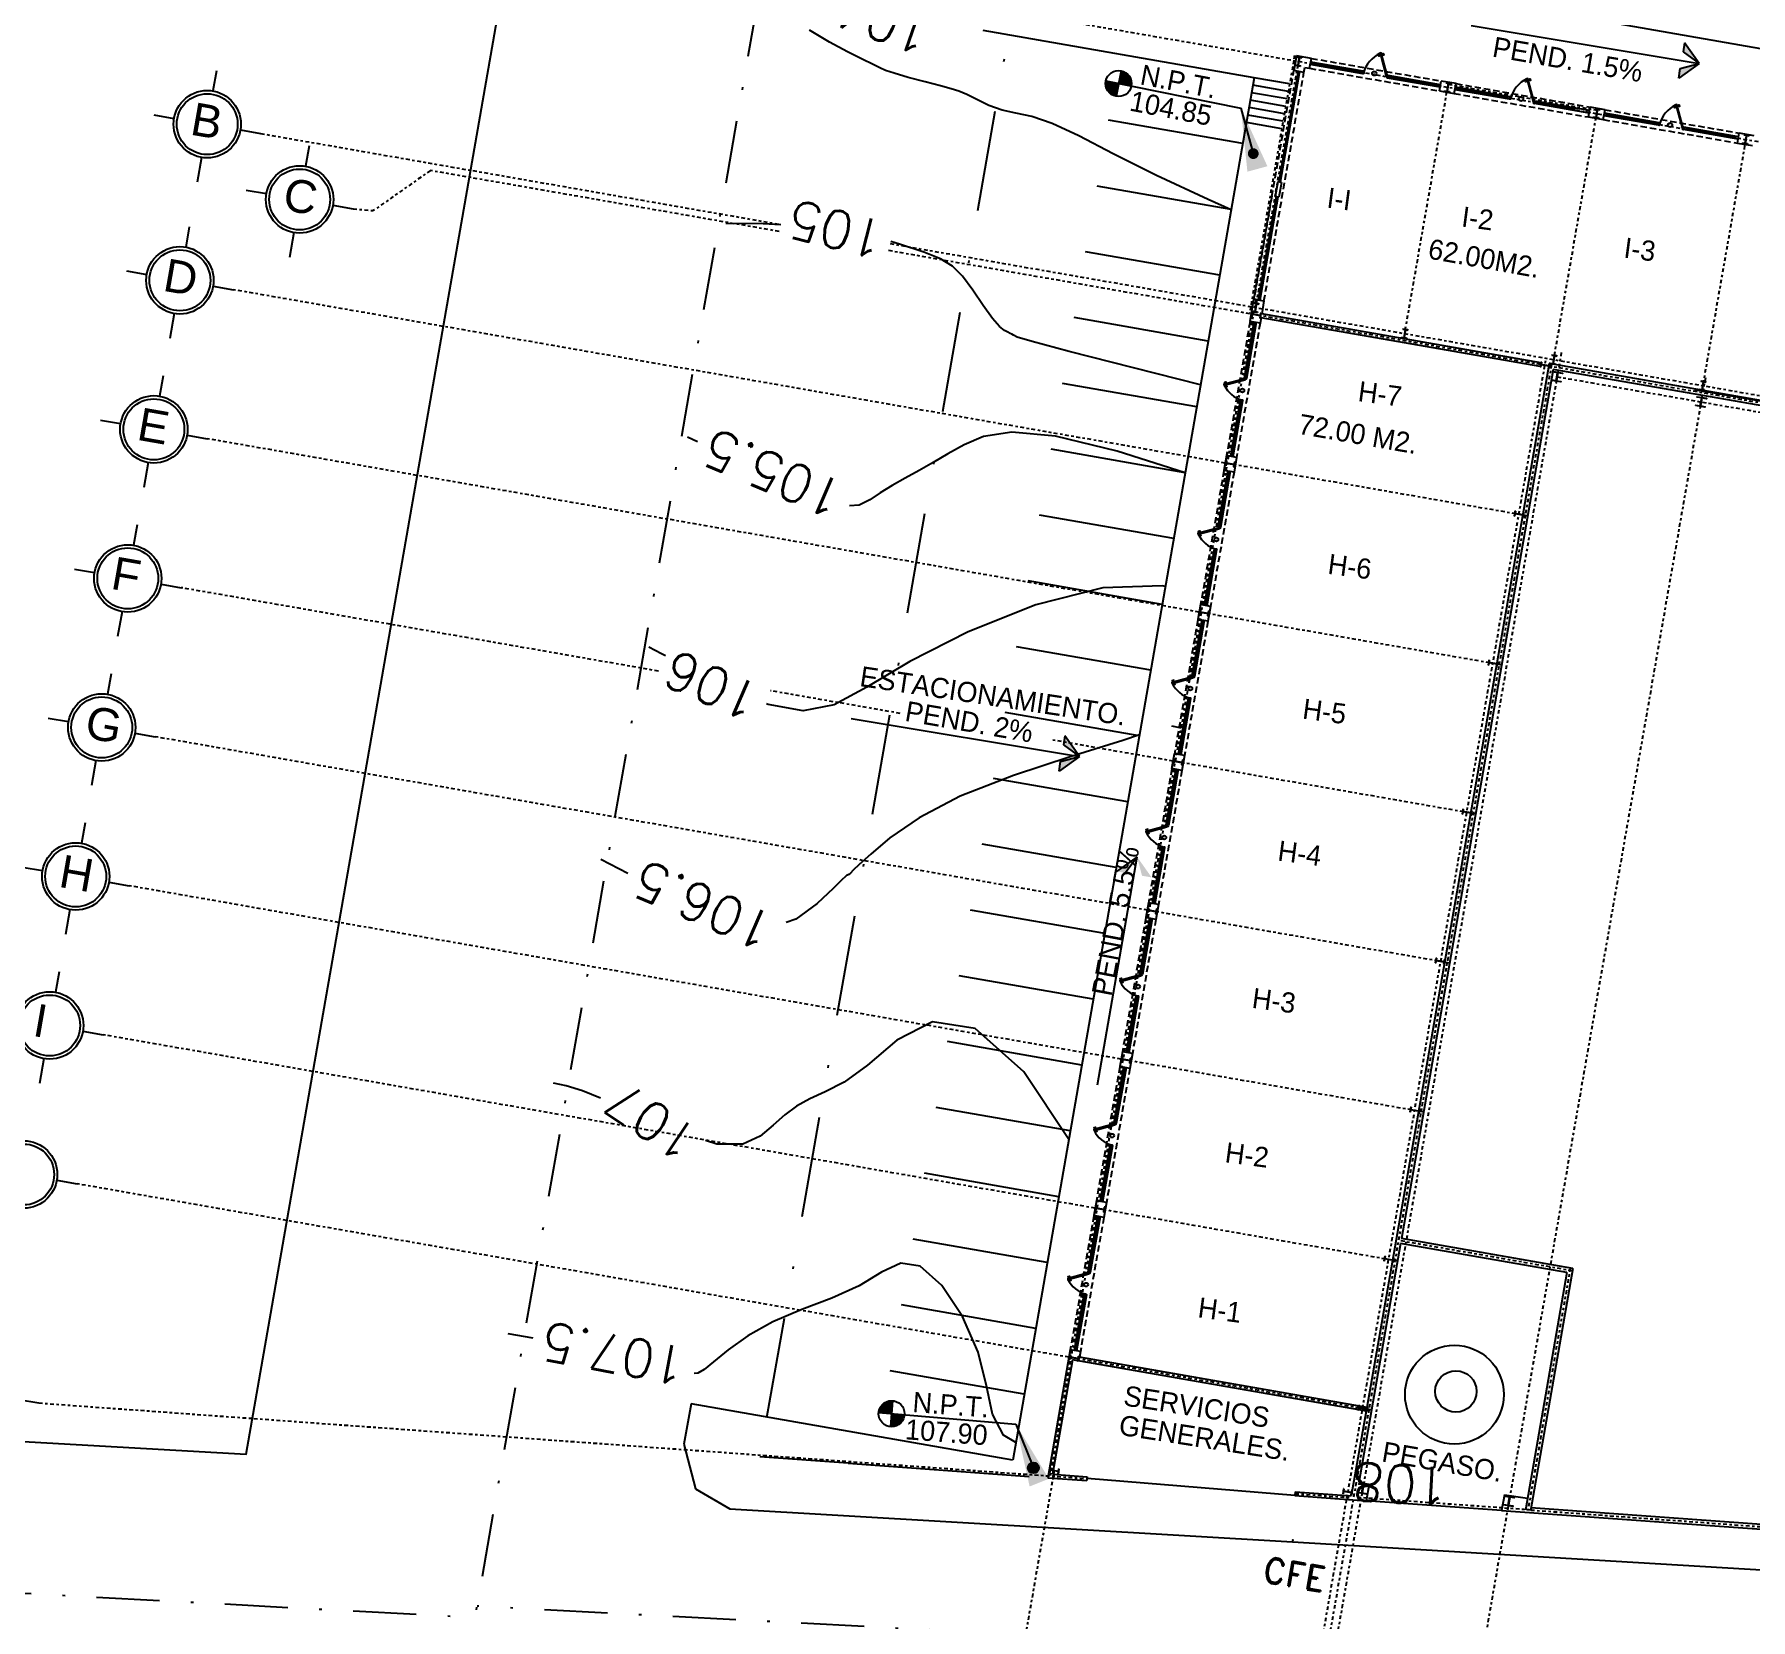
# Model space of a CAD drawing. Header units: millimetres. Extents: x 99 to 472, y 49 to 338.
# Drawn here: x 150.7 to 218.8, y 107.2 to 170.1 of the extents above; entities that cross this region are included whole.
import ezdxf
from ezdxf.enums import TextEntityAlignment as Align

# ---------------------------------------------------------------- set-up
doc = ezdxf.new("R2010")
doc.units = ezdxf.units.MM
for name, pattern in [('ACAD_ISO04W100', [30.5, 24, -3, 0.5, -3]), ('DASHDOT', [1, 0.5, -0.25, 0, -0.25]), ('HIDDEN', [0.375, 0.25, -0.125]), ('SOLID', [0])]:
    doc.linetypes.add(name, pattern=pattern)
for name, color, linetype in [('AUX2', 6, 'Continuous'), ('CALLES', 4, 'Continuous'), ('COLS', 1, 'Continuous'), ('DETALLES', 4, 'Continuous'), ('EJES', 1, 'DASHDOT'), ('est', 2, 'Continuous'), ('NIVELES', 32, 'Continuous'), ('PENDIENTES', 8, 'Continuous'), ('PUERTAS', 2, 'Continuous'), ('PUNTOS_CON', 10, 'SOLID'), ('TEXTOS_Y_COTAS', 7, 'Continuous')]:
    doc.layers.add(name, color=color, linetype=linetype)
doc.styles.add('GRUESA', font='swissk.ttf')
doc.styles.add('H1', font='hand.shx', dxfattribs={"height": 0.15})
doc.styles.add('ROMAND', font='romand.shx', dxfattribs={"height": 1})
doc.styles.add('TMODELF', font='ROMANS.SHX', dxfattribs={"height": 5})
doc.dimstyles.new('ISO-25', dxfattribs={"dimtxt": 2.5, "dimasz": 2.5, "dimexe": 1.25, "dimexo": 0.625, "dimtad": 1, "dimtxsty": 'Standard', "dimcen": 2.5, "dimadec": 0, "dimazin": 0, "dimtfac": 1, "dimtmove": 0, "dimatfit": 3, "dimfxl": 1, "dimarcsym": 0})

# ---------------------------------------------------------------- blocks, each defined once
blk = doc.blocks.new('PUERTA90')
for p, q in [((0.037, 0.455), (0.011, 0.509)), ((0.049, 0.499), (0.067, 0.507)), ((0.087, 0.583), (0.051, 0.566)), ((0.053, 0.49), (0.071, 0.498)), ((0.14, 0.541), (0.121, 0.533)), ((0.144, 0.532), (0.126, 0.524)), ((0.182, 0.522), (0.156, 0.577)), ((0.434, -0.16), (0.397, -0.177)), ((0.45, -0.197), (0.397, -0.177)), ((0.414, -0.213), (0.434, -0.16))]:
    blk.add_line(p, q)
blk.add_lwpolyline([(0.051, 0.566, 0.210556), (-0.41, -0.237), (-0.395, -0.237), (-0.395, -0.252), (-0.41, -0.252)], format="xyb")
for points in [[(0.002, 0.505), (0.011, 0.509), (0.047, 0.503), (0.055, 0.485), (0.037, 0.455), (0.027, 0.45)], [(0.45, -0.197), (0.087, 0.583), (0.051, 0.566), (0.414, -0.213)], [(0.182, 0.522), (0.146, 0.528), (0.137, 0.546), (0.156, 0.577), (0.165, 0.581), (0.191, 0.526)]]:
    blk.add_lwpolyline(points, close=True)
for points in [[(0.051, 0.566), (0.104, 0.547), (0.068, 0.53), (0.087, 0.583)], [(0.087, 0.489), (0.073, 0.494), (0.065, 0.512), (0.07, 0.525)], [(0.123, 0.506), (0.128, 0.519), (0.119, 0.537), (0.106, 0.542)], [(0.45, -0.252), (0.435, -0.252), (0.435, -0.237), (0.45, -0.237)]]:
    blk.add_lwpolyline(points)
at = {"linetype": 'Continuous'}
for points in [[(-0.43, -0.262), (-0.43, -0.172), (-0.41, -0.172), (-0.41, -0.262)], [(0.47, -0.262), (0.47, -0.172), (0.45, -0.172), (0.45, -0.262)]]:
    blk.add_lwpolyline(points, close=True, dxfattribs=at)
at = {"layer": 'TEXTOS_Y_COTAS'}
blk.add_circle((-0.028, -0.182), 0.0765, dxfattribs=at)
at = {"layer": 'TEXTOS_Y_COTAS', "insert": (-0.083, -0.163), "char_height": 0.03, "width": 0.1975, "attachment_point": 1}
blk.add_mtext('\\fGraphite Light ATT|b0|i0|c162|p66;0.90', dxfattribs=at)

msp = doc.modelspace()

# ---------------------------------------------------------------- hatches: boundary and pattern name
at = {"linetype": 'Continuous', "ltscale": 0.3}
h = msp.add_hatch(color=2, dxfattribs=at)
h.paths.add_polyline_path([(192.18353, 141.47643), (191.43324, 141.27613), (191.36971, 140.89531)])
h.paths.add_polyline_path([(192.18353, 141.47643), (191.60242, 142.29025), (191.54399, 141.94002)])
at = {"layer": 'NIVELES'}
for points in [[(193.22515, 168.26679, 0.41421356), (193.6293, 167.65921), (193.73102, 168.16508)], [(193.22515, 168.26679, 0.41421356), (193.6293, 167.65921), (193.73102, 168.16508)], [(193.73102, 168.16508), (194.23688, 168.06336, 0.0063459), (194.2393, 168.07623, 0.40679837), (193.83273, 168.67095)], [(199.12093, 165.59647, 1), (199.0238, 165.176, 1)], [(184.21158, 115.45462), (184.72577, 115.4115), (184.76889, 115.92569, 0.41421356)], [(185.23996, 115.36839), (184.72577, 115.4115), (184.68265, 114.89732, 0.41421356)], [(190.37437, 113.47701, 1), (190.32602, 113.04818, 1)]]:
    msp.add_hatch(color=256, dxfattribs=at).paths.add_polyline_path(points)
at = {"layer": 'PENDIENTES'}
h = msp.add_hatch(color=256, dxfattribs=at)
h.paths.add_polyline_path([(216.76313, 168.96159), (216.01284, 168.76129), (215.94931, 168.38047)])
h.paths.add_polyline_path([(216.76313, 168.96159), (216.18202, 169.77541), (216.12359, 169.42517)])
h = msp.add_hatch(color=256, dxfattribs=at)
h.paths.add_polyline_path([(194.46483, 137.49721), (194.6604, 136.74567), (195.04082, 136.67975)])
h.paths.add_polyline_path([(194.46483, 137.49721), (193.64737, 136.92123), (193.99723, 136.8606)])

# ---------------------------------------------------------------- linework, layer by layer
at = {"color": 8, "linetype": 'DASHDOT', "ltscale": 0.3}
for p, q in [((161.39756, 175.88863), (211.36723, 167.22673)), ((200.71419, 169.28037), (198.92354, 159.03569)), ((199.19932, 159.4524), (200.91111, 169.24596)), ((205.10404, 158.38686), (206.82151, 168.21289)), ((206.80859, 168.13901), (212.71899, 167.10594)), ((211.02011, 157.38626), (212.7319, 167.17982)), ((211.41219, 167.19359), (230.5492, 163.87632)), ((159.70113, 166.183), (180.33291, 162.57682)), ((218.6423, 166.14676), (216.87403, 156.03013)), ((166.43212, 164.7148), (164.16871, 163.1249)), ((180.2625, 162.29742), (166.43212, 164.7148)), ((163.36923, 163.19695), (164.16871, 163.1249)), ((229.97273, 153.60866), (184.60157, 161.539)), ((184.67198, 161.8184), (228.71699, 154.11986)), ((209.93217, 151.02055), (158.61859, 159.98955)), ((199.17403, 159.60196), (191.01813, 112.9403)), ((200.07751, 96.54799), (210.69109, 157.27057)), ((211.29284, 157.49845), (200.2909, 94.55398)), ((210.90426, 157.01774), (200.47445, 97.34648)), ((217.00622, 156.49982), (206.25836, 95.009)), ((211.12489, 156.53758), (265.48082, 147.03682)), ((208.8991, 145.11016), (157.58553, 154.07915)), ((175.47493, 144.86134), (156.55246, 148.16876)), ((185.06644, 143.18486), (179.92171, 144.08409)), ((206.85759, 133.28506), (155.51939, 142.25836)), ((207.86603, 139.19976), (191.08942, 142.13211)), ((205.7999, 127.37897), (154.48633, 136.34797)), ((204.76684, 121.46857), (153.45326, 130.43757)), ((203.73377, 115.55818), (152.4202, 124.52717)), ((211.72799, 121.07479, 0.00168), (204.83253, 122.28004, 0.00168)), ((211.64814, 121.19025, -0.017), (209.96709, 111.57263, -0.017)), ((150.90105, 115.83581), (192.48118, 112.8347)), ((191.17687, 113.15151), (188.07866, 95.42597)), ((200.73381, 112.23905), (202.95562, 112.07869)), ((210.08032, 111.58952), (203.16298, 112.08879, 0.00898)), ((210.08032, 111.58952), (265.33395, 107.60151))]:
    msp.add_line(p, q, dxfattribs=at)
at = {"color": 2, "linetype": 'Continuous', "ltscale": 0.3}
for p, q in [((210.7807, 171.02317), (221.12389, 169.21531)), ((199.1117, 168.39288), (188.35366, 170.27325)), ((157.95077, 168.67485), (157.81015, 167.87036)), ((199.1117, 168.39288), (189.53001, 113.57396)), ((200.51616, 168.14739), (199.1117, 168.39288)), ((200.3612, 167.26083), (198.95674, 167.50632)), ((200.41285, 167.55635), (199.00839, 167.80184)), ((200.46451, 167.85187), (199.06004, 168.09736)), ((155.45892, 166.92449), (156.26341, 166.78388)), ((200.25789, 166.66979), (198.85343, 166.91528)), ((200.30955, 166.96531), (198.90508, 167.2108)), ((158.89664, 166.32362), (159.70113, 166.183)), ((200.20624, 166.37427), (198.80178, 166.61976)), ((161.61886, 165.6888), (161.47825, 164.88431)), ((157.3499, 165.23713), (157.17692, 164.2475)), ((159.12701, 163.93844), (159.9315, 163.79782)), ((162.56473, 163.33756), (163.36923, 163.19695)), ((156.86823, 162.4814), (156.72761, 161.67691)), ((161.01799, 162.25108), (160.84501, 161.26144)), ((154.37638, 160.73104), (155.18087, 160.59042)), ((157.8141, 160.13016), (158.61859, 159.98955)), ((156.26736, 159.04368), (156.09438, 158.05404)), ((155.83516, 156.571), (155.69455, 155.76651)), ((153.34331, 154.82064), (154.1478, 154.68002)), ((156.78103, 154.21977), (157.58553, 154.07915)), ((155.23429, 153.13328), (155.06131, 152.14364)), ((154.8021, 150.66061), (154.66148, 149.85611)), ((152.31024, 148.91024), (153.11474, 148.76963)), ((155.74797, 148.30937), (156.55246, 148.16876)), ((154.20122, 147.22289), (154.02825, 146.23325)), ((153.76903, 144.75021), (153.62841, 143.94572)), ((151.27718, 142.99985), (152.08167, 142.85923)), ((183.13033, 142.98669), (192.18353, 141.47643)), ((154.7149, 142.39898), (155.51939, 142.25836)), ((153.16816, 141.31249), (152.99518, 140.32285)), ((192.18353, 141.47643), (191.36971, 140.89531)), ((191.36971, 140.89531), (191.43324, 141.27613)), ((191.43324, 141.27613), (192.18353, 141.47643)), ((152.73596, 138.83982), (152.59535, 138.03532)), ((150.24411, 137.08945), (151.04861, 136.94884)), ((153.68183, 136.48858), (154.48633, 136.34797)), ((152.13509, 135.4021), (151.96211, 134.41246)), ((151.7029, 132.92942), (151.56228, 132.12493)), ((152.64877, 130.57819), (153.45326, 130.43757)), ((151.10203, 129.4917), (150.92905, 128.50206)), ((151.6157, 124.66779), (152.4202, 124.52717)), ((150.09655, 115.97642), (150.90105, 115.83581)), ((176.77185, 115.80393), (176.48145, 114.19718)), ((189.53001, 113.57396), (176.77142, 115.80401)), ((176.48145, 114.19718), (176.94274, 112.43692)), ((176.94274, 112.43692), (178.31725, 111.63548)), ((200.72841, 112.16425), (192.48118, 112.8347)), ((178.31725, 111.63548), (200.63354, 110.32337)), ((200.63354, 110.32337), (222.09667, 109.04311))]:
    msp.add_line(p, q, dxfattribs=at)
at = {"color": 5, "linetype": 'Continuous', "ltscale": 0.3}
for p, q in [((200.78733, 169.26759), (200.68402, 168.67655)), ((201.37837, 169.16428), (200.78733, 169.26759)), ((201.30977, 168.77183), (201.37837, 169.16428)), ((201.08199, 168.60699), (200.68402, 168.67655)), ((201.08199, 168.60699), (201.1167, 168.80558)), ((201.1167, 168.80558), (201.30977, 168.77183)), ((206.45739, 167.87209), (206.52599, 168.26454)), ((207.11703, 168.16124), (206.52599, 168.26454)), ((207.04843, 167.76879), (207.11703, 168.16124)), ((206.45739, 167.87209), (207.04843, 167.76879)), ((206.80061, 168.06427), (206.79076, 168.06599)), ((212.36779, 166.83903), (212.43638, 167.23148)), ((212.36779, 166.83903), (212.95883, 166.73572)), ((213.02742, 167.12817), (212.43638, 167.23148)), ((212.95883, 166.73572), (213.02742, 167.12817)), ((218.27818, 165.80596), (218.34678, 166.19841)), ((218.93782, 166.0951), (218.34678, 166.19841)), ((218.27818, 165.80596), (218.86922, 165.70265)), ((200.04293, 164.27114), (199.93963, 163.6801)), ((200.19069, 164.24531), (200.04293, 164.27114)), ((200.19069, 164.24531), (200.08739, 163.65428)), ((200.08739, 163.65428), (199.93963, 163.6801)), ((198.94503, 158.72739), (199.10015, 159.61487)), ((199.24791, 159.58905), (199.10015, 159.61487)), ((199.10015, 159.61487), (199.49812, 159.54531)), ((199.49812, 159.54531), (199.40756, 159.02723)), ((199.34299, 158.65783), (198.94503, 158.72739)), ((199.38173, 158.87947), (199.34299, 158.65783)), ((210.45979, 156.94316), (199.38173, 158.87947)), ((210.48561, 157.09092), (199.40756, 159.02723)), ((210.81006, 157.05958), (203.5743, 115.66219)), ((210.97264, 156.82814), (204.94826, 122.36133)), ((229.98995, 153.70717), (210.81006, 157.05958)), ((229.95551, 153.51016), (210.97264, 156.82814)), ((216.56914, 156.02759), (216.76615, 155.99315)), ((222.47953, 154.99452), (216.76615, 155.99315)), ((198.01527, 153.40803), (197.91196, 152.81699)), ((198.41323, 153.33847), (198.01527, 153.40803)), ((198.41323, 153.33847), (198.30993, 152.74743)), ((198.30993, 152.74743), (197.91196, 152.81699)), ((198.37896, 153.14239), (198.34453, 152.94537)), ((196.98236, 147.49856), (196.87906, 146.90752)), ((197.38033, 147.429), (196.98236, 147.49856)), ((197.38033, 147.429), (197.27702, 146.83796)), ((197.27702, 146.83796), (196.87906, 146.90752)), ((196.2438, 140.92664), (195.84583, 140.9962)), ((195.84599, 140.99713), (195.94914, 141.58724)), ((196.3471, 141.51768), (195.94914, 141.58724)), ((196.3471, 141.51768), (196.2438, 140.92664)), ((207.73565, 139.32502), (207.70122, 139.12801)), ((194.91623, 135.67777), (194.81293, 135.08673)), ((195.3142, 135.60821), (194.91623, 135.67777)), ((195.3142, 135.60821), (195.21089, 135.01717)), ((195.21089, 135.01717), (194.81293, 135.08673)), ((193.883, 129.76645), (193.7797, 129.17541)), ((194.28097, 129.69689), (193.883, 129.76645)), ((194.28097, 129.69689), (194.17766, 129.10585)), ((194.17766, 129.10585), (193.7797, 129.17541)), ((205.66952, 127.50423), (205.63509, 127.30722)), ((192.84994, 123.85605), (192.74663, 123.26501)), ((193.1446, 123.19545), (192.74663, 123.26501)), ((193.2479, 123.78649), (192.84994, 123.85605)), ((193.2479, 123.78649), (193.1446, 123.19545)), ((204.91382, 122.16431), (203.25713, 112.686)), ((211.5152, 121.01047, 0.00168), (204.91382, 122.16431, 0.00168)), ((211.74521, 121.1733, 0.00168), (204.94826, 122.36133, 0.00168)), ((204.63646, 121.59384), (204.60202, 121.39682)), ((211.5152, 121.01047, -0.017), (209.86858, 111.58985, -0.017)), ((211.74664, 121.17303, -0.017), (210.0656, 111.55541, -0.017)), ((191.81687, 117.94566), (190.92996, 112.87147)), ((192.21484, 117.8761), (191.81687, 117.94566)), ((192.21484, 117.8761), (192.1761, 117.65446)), ((191.90006, 117.55043), (191.1063, 113.00913)), ((203.56963, 115.51073), (191.90006, 117.55043)), ((203.59545, 115.65849), (192.1761, 117.65446)), ((203.54847, 115.51443), (202.96102, 112.1535)), ((203.56241, 115.59416), (203.56068, 115.58431)), ((191.0338, 113.46553), (190.92996, 112.87147)), ((190.92996, 112.87147), (192.47578, 112.75989)), ((191.1063, 113.00913), (192.48658, 112.90951)), ((192.48658, 112.90951), (192.47578, 112.75989)), ((203.25713, 112.686), (203.66458, 112.61478)), ((203.66458, 112.61478), (203.55024, 111.96058)), ((200.73921, 112.31386), (200.72841, 112.16425)), ((200.72841, 112.16425), (203.55024, 111.96058)), ((200.73921, 112.31386), (202.96102, 112.1535)), ((203.55024, 111.96058, 0.00846), (203.52203, 111.96262, 0.00849)), ((209.04442, 112.19046), (208.92597, 111.57258)), ((209.04442, 112.19046), (209.95115, 112.06225)), ((210.08752, 111.68926), (261.95387, 107.94573)), ((208.92597, 111.57258), (262.11976, 107.73324))]:
    msp.add_line(p, q, dxfattribs=at)
at = {"color": 1, "linetype": 'Continuous', "ltscale": 0.3}
for p, q in [((200.75076, 168.90609), (200.74801, 168.89033)), ((200.74801, 168.89033), (200.94502, 168.85589)), ((200.75076, 168.90609), (200.94777, 168.87165)), ((200.80827, 169.2351), (200.80551, 169.21934)), ((200.80551, 169.21934), (201.00253, 169.1849)), ((200.80827, 169.2351), (201.00528, 169.20066)), ((200.89909, 169.20298), (200.84434, 168.88973)), ((200.90894, 169.20126), (200.85419, 168.88801)), ((200.94777, 168.87165), (200.94502, 168.85589)), ((201.00528, 169.20066), (201.00253, 169.1849)), ((206.71956, 168.21041), (206.7168, 168.19464)), ((206.7168, 168.19464), (206.91382, 168.16021)), ((206.71956, 168.21041), (206.91657, 168.17597)), ((206.81038, 168.17829), (206.75563, 167.86504)), ((206.82023, 168.17657), (206.76548, 167.86331)), ((206.91657, 168.17597), (206.91382, 168.16021)), ((206.66205, 167.88139), (206.6593, 167.86563)), ((206.6593, 167.86563), (206.85631, 167.8312)), ((206.66205, 167.88139), (206.85906, 167.84696)), ((206.85906, 167.84696), (206.85631, 167.8312)), ((212.57245, 166.84833), (212.56969, 166.83257)), ((212.56969, 166.83257), (212.7667, 166.79813)), ((212.57245, 166.84833), (212.76946, 166.81389)), ((212.62995, 167.17734), (212.6272, 167.16158)), ((212.6272, 167.16158), (212.82421, 167.12714)), ((212.63005, 167.17732), (212.62729, 167.16156)), ((212.62995, 167.17734), (212.82697, 167.1429)), ((212.72078, 167.14522), (212.66603, 166.83197)), ((212.73063, 167.1435), (212.67588, 166.83025)), ((212.76946, 166.81389), (212.7667, 166.79813)), ((212.82421, 167.12714), (212.82697, 167.1429)), ((218.54035, 166.14427), (218.53759, 166.12851)), ((218.53759, 166.12851), (218.73461, 166.09408)), ((218.54035, 166.14427), (218.73736, 166.10984)), ((218.48284, 165.81526), (218.48009, 165.7995)), ((218.48009, 165.7995), (218.6771, 165.76506)), ((218.48284, 165.81526), (218.67985, 165.78083)), ((218.63117, 166.11216), (218.57642, 165.7989)), ((218.64103, 166.11043), (218.58627, 165.79718)), ((218.67985, 165.78083), (218.6771, 165.76506)), ((218.73736, 166.10984), (218.73461, 166.09408)), ((199.10081, 159.46961), (199.09805, 159.45385)), ((199.09805, 159.45385), (199.29507, 159.41942)), ((199.10081, 159.46961), (199.29782, 159.43518)), ((199.19164, 159.4375), (199.13688, 159.12424)), ((199.20149, 159.43577), (199.14673, 159.12252)), ((199.29782, 159.43518), (199.29507, 159.41942)), ((199.03376, 159.1189), (198.99933, 158.92188)), ((199.01509, 158.91913), (198.99933, 158.92188)), ((199.04952, 159.11614), (199.01509, 158.91913)), ((199.3447, 158.95796), (199.03144, 159.01271)), ((199.34642, 158.96781), (199.03317, 159.02256)), ((199.04952, 159.11614), (199.03376, 159.1189)), ((199.04055, 159.12484), (199.0433, 159.1406)), ((199.04055, 159.12484), (199.23756, 159.09041)), ((199.0433, 159.1406), (199.24032, 159.10617)), ((199.24032, 159.10617), (199.23756, 159.09041)), ((199.36277, 159.06139), (199.32834, 158.86438)), ((199.3441, 158.86162), (199.32834, 158.86438)), ((199.37854, 159.05864), (199.3441, 158.86162)), ((199.37854, 159.05864), (199.36277, 159.06139)), ((204.9517, 158.09609), (204.95445, 158.11186)), ((204.9517, 158.09609), (205.14871, 158.06166)), ((204.95445, 158.11186), (205.15147, 158.07742)), ((205.01196, 158.44087), (205.00921, 158.42511)), ((205.00921, 158.42511), (205.20622, 158.39067)), ((205.01196, 158.44087), (205.20897, 158.40643)), ((205.10279, 158.40875), (205.04803, 158.0955)), ((205.11264, 158.40703), (205.05788, 158.09378)), ((205.15147, 158.07742), (205.14871, 158.06166)), ((205.20897, 158.40643), (205.20622, 158.39067)), ((210.91743, 157.40866), (210.91468, 157.3929)), ((210.91468, 157.3929), (211.11169, 157.35847)), ((210.91743, 157.40866), (211.11444, 157.37423)), ((211.00826, 157.37654), (210.9535, 157.06329)), ((211.01811, 157.37482), (210.96335, 157.06157)), ((211.11444, 157.37423), (211.11169, 157.35847)), ((210.48661, 157.11708), (210.45217, 156.92006)), ((210.46794, 156.91731), (210.45217, 156.92006)), ((210.50237, 157.11432), (210.46794, 156.91731)), ((210.79754, 156.95614), (210.48429, 157.01089)), ((210.79927, 156.96599), (210.48601, 157.02074)), ((210.50237, 157.11432), (210.48661, 157.11708)), ((210.81562, 157.05957), (210.78119, 156.86256)), ((210.79695, 156.8598), (210.78119, 156.86256)), ((210.83138, 157.05682), (210.79695, 156.8598)), ((210.83138, 157.05682), (210.81562, 157.05957)), ((210.85992, 157.07965), (210.85717, 157.06389)), ((210.85717, 157.06389), (211.05418, 157.02945)), ((210.85992, 157.07965), (211.05694, 157.04522)), ((211.05694, 157.04522), (211.05418, 157.02945)), ((216.77513, 156.04574), (216.77238, 156.02998)), ((216.77238, 156.02998), (216.96939, 155.99555)), ((216.77513, 156.04574), (216.97214, 156.01131)), ((216.83264, 156.37476), (216.82988, 156.35899)), ((216.82988, 156.35899), (217.0269, 156.32456)), ((216.83264, 156.37476), (217.02965, 156.34032)), ((216.92346, 156.34264), (216.86871, 156.02939)), ((216.93332, 156.34092), (216.87856, 156.02766)), ((216.97214, 156.01131), (216.96939, 155.99555)), ((217.02965, 156.34032), (217.0269, 156.32456)), ((198.0007, 153.2085), (197.96626, 153.01149)), ((198.01646, 153.20575), (197.98202, 153.00873)), ((198.01646, 153.20575), (198.0007, 153.2085)), ((197.98202, 153.00873), (197.96626, 153.01149)), ((198.31163, 153.04756), (197.99838, 153.10232)), ((198.31335, 153.05741), (198.0001, 153.11217)), ((198.32971, 153.151), (198.29527, 152.95398)), ((198.31103, 152.95123), (198.29527, 152.95398)), ((198.34547, 153.14824), (198.31103, 152.95123)), ((198.34547, 153.14824), (198.32971, 153.151)), ((209.45354, 151.20668), (209.41911, 151.00967)), ((209.46931, 151.20393), (209.43487, 151.00691)), ((209.46931, 151.20393), (209.45354, 151.20668)), ((209.78256, 151.14918), (209.74812, 150.95216)), ((209.79832, 151.14642), (209.76388, 150.94941)), ((209.79832, 151.14642), (209.78256, 151.14918)), ((209.43487, 151.00691), (209.41911, 151.00967)), ((209.76448, 151.04574), (209.45123, 151.1005)), ((209.7662, 151.05559), (209.45295, 151.11035)), ((209.76388, 150.94941), (209.74812, 150.95216)), ((196.96763, 147.29811), (196.93319, 147.10109)), ((196.94896, 147.09834), (196.93319, 147.10109)), ((196.98339, 147.29535), (196.94896, 147.09834)), ((197.27856, 147.13717), (196.96531, 147.19192)), ((197.28029, 147.14702), (196.96703, 147.20177)), ((196.98339, 147.29535), (196.96763, 147.29811)), ((197.29664, 147.2406), (197.26221, 147.04359)), ((197.3124, 147.23784), (197.27797, 147.04083)), ((197.3124, 147.23784), (197.29664, 147.2406)), ((197.27797, 147.04083), (197.26221, 147.04359)), ((208.42048, 145.29629), (208.38604, 145.09927)), ((208.4018, 145.09652), (208.38604, 145.09927)), ((208.43624, 145.29353), (208.4018, 145.09652)), ((208.73141, 145.13535), (208.41816, 145.1901)), ((208.73313, 145.1452), (208.41988, 145.19995)), ((208.43624, 145.29353), (208.42048, 145.29629)), ((208.74949, 145.23878), (208.71505, 145.04177)), ((208.73082, 145.03901), (208.71505, 145.04177)), ((208.76525, 145.23602), (208.73082, 145.03901)), ((208.76525, 145.23602), (208.74949, 145.23878)), ((195.9344, 141.38678), (195.89997, 141.18977)), ((195.91573, 141.18701), (195.89997, 141.18977)), ((195.95016, 141.38403), (195.91573, 141.18701)), ((196.24533, 141.22584), (195.93208, 141.2806)), ((196.24706, 141.23569), (195.93381, 141.29045)), ((195.95016, 141.38403), (195.9344, 141.38678)), ((196.26341, 141.32927), (196.22898, 141.13226)), ((196.24474, 141.12951), (196.22898, 141.13226)), ((196.27917, 141.32652), (196.24474, 141.12951)), ((196.27917, 141.32652), (196.26341, 141.32927)), ((207.38741, 139.38589), (207.35298, 139.18888)), ((207.36874, 139.18612), (207.35298, 139.18888)), ((207.40317, 139.38314), (207.36874, 139.18612)), ((207.69835, 139.22495), (207.38509, 139.2797)), ((207.70007, 139.2348), (207.38682, 139.28956)), ((207.40317, 139.38314), (207.38741, 139.38589)), ((207.71642, 139.32838), (207.68199, 139.13137)), ((207.69775, 139.12862), (207.68199, 139.13137)), ((207.73218, 139.32563), (207.69775, 139.12862)), ((207.73218, 139.32563), (207.71642, 139.32838)), ((194.9015, 135.47732), (194.86706, 135.2803)), ((194.88282, 135.27755), (194.86706, 135.2803)), ((194.91726, 135.47456), (194.88282, 135.27755)), ((195.21243, 135.31638), (194.89918, 135.37113)), ((195.21415, 135.32623), (194.9009, 135.38098)), ((194.91726, 135.47456), (194.9015, 135.47732)), ((195.23051, 135.41981), (195.19607, 135.2228)), ((195.21184, 135.22004), (195.19607, 135.2228)), ((195.24627, 135.41705), (195.21184, 135.22004)), ((195.24627, 135.41705), (195.23051, 135.41981)), ((206.32692, 133.47933), (206.29248, 133.28232)), ((206.34268, 133.47658), (206.30824, 133.27956)), ((206.34268, 133.47658), (206.32692, 133.47933)), ((206.30824, 133.27956), (206.29248, 133.28232)), ((206.63785, 133.31839), (206.3246, 133.37315)), ((206.63957, 133.32824), (206.32632, 133.383)), ((206.65593, 133.42183), (206.62149, 133.22481)), ((206.63725, 133.22206), (206.62149, 133.22481)), ((206.67169, 133.41907), (206.63725, 133.22206)), ((206.67169, 133.41907), (206.65593, 133.42183)), ((193.86806, 129.56478), (193.83362, 129.36776)), ((193.84938, 129.36501), (193.83362, 129.36776)), ((193.88382, 129.56202), (193.84938, 129.36501)), ((194.17899, 129.40384), (193.86574, 129.45859)), ((194.18071, 129.41369), (193.86746, 129.46844)), ((193.88382, 129.56202), (193.86806, 129.56478)), ((194.19707, 129.50727), (194.16263, 129.31026)), ((194.21283, 129.50451), (194.17839, 129.3075)), ((194.21283, 129.50451), (194.19707, 129.50727)), ((194.17839, 129.3075), (194.16263, 129.31026)), ((205.32128, 127.5651), (205.28684, 127.36809)), ((205.30261, 127.36533), (205.28684, 127.36809)), ((205.33704, 127.56235), (205.30261, 127.36533)), ((205.63221, 127.40416), (205.31896, 127.45891)), ((205.63393, 127.41401), (205.32068, 127.46876)), ((205.33704, 127.56235), (205.32128, 127.5651)), ((205.65029, 127.50759), (205.61586, 127.31058)), ((205.63162, 127.30783), (205.61586, 127.31058)), ((205.66605, 127.50484), (205.63162, 127.30783)), ((205.66605, 127.50484), (205.65029, 127.50759)), ((192.8352, 123.6556), (192.80077, 123.45858)), ((192.81653, 123.45583), (192.80077, 123.45858)), ((192.85096, 123.65284), (192.81653, 123.45583)), ((193.14614, 123.49466), (192.83289, 123.54941)), ((193.14786, 123.50451), (192.83461, 123.55926)), ((192.85096, 123.65284), (192.8352, 123.6556)), ((193.16422, 123.59809), (193.12978, 123.40108)), ((193.14554, 123.39832), (193.12978, 123.40108)), ((193.17998, 123.59533), (193.14554, 123.39832)), ((193.17998, 123.59533), (193.16422, 123.59809)), ((204.28821, 121.65471), (204.25378, 121.45769)), ((204.26954, 121.45494), (204.25378, 121.45769)), ((204.30397, 121.65195), (204.26954, 121.45494)), ((204.59915, 121.49377), (204.2859, 121.54852)), ((204.60087, 121.50362), (204.28762, 121.55837)), ((204.30397, 121.65195), (204.28821, 121.65471)), ((204.61723, 121.5972), (204.58279, 121.40018)), ((204.59855, 121.39743), (204.58279, 121.40018)), ((204.63299, 121.59444), (204.59855, 121.39743)), ((204.63299, 121.59444), (204.61723, 121.5972)), ((191.80214, 117.7452), (191.7677, 117.54819)), ((191.78346, 117.54543), (191.7677, 117.54819)), ((191.8179, 117.74245), (191.78346, 117.54543)), ((192.11307, 117.58426), (191.79982, 117.63901)), ((192.11479, 117.59411), (191.80154, 117.64886)), ((191.8179, 117.74245), (191.80214, 117.7452)), ((192.13115, 117.68769), (192.09671, 117.49068)), ((192.11247, 117.48793), (192.09671, 117.49068)), ((192.14691, 117.68494), (192.11247, 117.48793)), ((192.14691, 117.68494), (192.13115, 117.68769)), ((203.25515, 115.74431), (203.22071, 115.5473)), ((203.27091, 115.74155), (203.23647, 115.54454)), ((203.27091, 115.74155), (203.25515, 115.74431)), ((203.23647, 115.54454), (203.22071, 115.5473)), ((203.56608, 115.58337), (203.25283, 115.63812)), ((203.5678, 115.59322), (203.25455, 115.64797)), ((203.58416, 115.6868), (203.54972, 115.48979)), ((203.56549, 115.48703), (203.54972, 115.48979)), ((203.59992, 115.68405), (203.56549, 115.48703)), ((203.59992, 115.68405), (203.58416, 115.6868)), ((191.02084, 113.27523), (190.9864, 113.07821)), ((191.00217, 113.07546), (190.9864, 113.07821)), ((191.0366, 113.27247), (191.00217, 113.07546)), ((191.33177, 113.11429), (191.01852, 113.16904)), ((191.33349, 113.12414), (191.02024, 113.17889)), ((191.0366, 113.27247), (191.02084, 113.27523)), ((191.34985, 113.21772), (191.31542, 113.02071)), ((191.33118, 113.01795), (191.31542, 113.02071)), ((191.36561, 113.21496), (191.33118, 113.01795)), ((191.36561, 113.21496), (191.34985, 113.21772)), ((202.65483, 112.43451), (202.62039, 112.2375)), ((202.67059, 112.43176), (202.63616, 112.23474)), ((202.96749, 112.28342), (202.65423, 112.33817)), ((202.67059, 112.43176), (202.65483, 112.43451)), ((202.98384, 112.377), (202.94941, 112.17999)), ((202.9996, 112.37425), (202.96517, 112.17724)), ((202.9996, 112.37425), (202.98384, 112.377)), ((202.63616, 112.23474), (202.62039, 112.2375)), ((202.96576, 112.27357), (202.65251, 112.32832)), ((202.96517, 112.17724), (202.94941, 112.17999))]:
    msp.add_line(p, q, dxfattribs=at)
at = {"color": 9, "linetype": 'HIDDEN'}
for p, q in [((201.37837, 169.16428), (206.52599, 168.26454)), ((199.10015, 159.61487), (200.68402, 168.67655)), ((199.49812, 159.54531), (201.08199, 168.60699)), ((201.30977, 168.77183), (206.45739, 167.87209)), ((207.11703, 168.16124), (212.43638, 167.23148)), ((207.04843, 167.76879), (212.36779, 166.83903)), ((213.02742, 167.12817), (218.34678, 166.19841)), ((212.95883, 166.73572), (218.27818, 165.80596)), ((199.81452, 163.70197), (199.10015, 159.61487)), ((198.94503, 158.72739), (198.01527, 153.40803)), ((199.34299, 158.65783), (198.41323, 153.33847)), ((197.91212, 152.81792), (196.98236, 147.49856)), ((198.31009, 152.74836), (197.38033, 147.429)), ((196.8789, 146.90659), (195.94914, 141.58724)), ((197.27686, 146.83704), (196.3471, 141.51768)), ((195.84599, 140.99713), (194.91623, 135.67777)), ((196.24396, 140.92757), (195.3142, 135.60821)), ((194.81276, 135.0858), (193.883, 129.76645)), ((195.21073, 135.01624), (194.28097, 129.69689)), ((193.7797, 129.17541), (192.84994, 123.85605)), ((194.17766, 129.10585), (193.2479, 123.78649)), ((192.74663, 123.26501), (191.81687, 117.94566)), ((193.1446, 123.19545), (192.21484, 117.8761))]:
    msp.add_line(p, q, dxfattribs=at)
at = {"color": 32}
for p, q in [((193.22515, 168.26679), (198.58161, 167.18977)), ((193.83273, 168.67095), (193.6293, 167.65921)), ((184.76889, 115.92569), (184.68265, 114.89732)), ((184.21158, 115.45462), (189.65614, 114.99807))]:
    msp.add_line(p, q, dxfattribs=at)
msp.add_line((210.22749, 167.37144), (210.24471, 167.46994))
at = {"color": 4}
for p, q in [((199.09476, 158.70121), (198.70736, 156.48482)), ((199.19326, 158.684), (198.80586, 156.4676)), ((198.95462, 157.60903), (199.1354, 158.64335)), ((199.18466, 158.63474), (199.08615, 158.65196)), ((198.76522, 156.52546), (198.94601, 157.55978)), ((198.99526, 157.55117), (198.89675, 157.56839)), ((199.00387, 157.60042), (198.90536, 157.61764)), ((198.80586, 156.4676), (198.70736, 156.48482)), ((198.81447, 156.51685), (198.71597, 156.53407)), ((198.5524, 155.59826), (198.165, 153.38186)), ((198.6509, 155.58104), (198.2635, 153.36464)), ((198.41226, 154.50608), (198.60165, 155.58965)), ((198.6423, 155.53179), (198.54379, 155.549)), ((198.6509, 155.58104), (198.5524, 155.59826)), ((198.22286, 153.4225), (198.40365, 154.45682)), ((198.4529, 154.44821), (198.35439, 154.46543)), ((198.46151, 154.49747), (198.363, 154.51468)), ((198.27211, 153.41389), (198.17361, 153.43111)), ((198.06185, 152.79175), (197.67445, 150.57535)), ((198.16036, 152.77453), (197.77296, 150.55813)), ((197.92171, 151.69957), (198.1025, 152.73389)), ((198.15175, 152.72528), (198.05324, 152.7425)), ((197.73232, 150.61599), (197.9131, 151.65031)), ((197.96236, 151.64171), (197.86385, 151.65892)), ((197.97096, 151.69096), (197.87246, 151.70818)), ((197.77296, 150.55813), (197.67445, 150.57535)), ((197.78157, 150.60739), (197.68306, 150.6246)), ((197.51949, 149.68879), (197.13209, 147.47239)), ((197.618, 149.67157), (197.2306, 147.45518)), ((197.37935, 148.59661), (197.56875, 149.68018)), ((197.18996, 147.51304), (197.37074, 148.54736)), ((197.42, 148.53875), (197.32149, 148.55597)), ((197.42861, 148.588), (197.3301, 148.60522)), ((197.23921, 147.50443), (197.1407, 147.52165)), ((197.02863, 146.88042), (196.64123, 144.66403)), ((197.12713, 146.86321), (196.73973, 144.64681)), ((196.88848, 145.78824), (197.06927, 146.82256)), ((197.11852, 146.81395), (197.02002, 146.83117)), ((196.69909, 144.70467), (196.87987, 145.73899)), ((196.92913, 145.73038), (196.83062, 145.7476)), ((196.93774, 145.77963), (196.83923, 145.79685)), ((196.73973, 144.64681), (196.64123, 144.66403)), ((196.74834, 144.69606), (196.64983, 144.71328)), ((196.48627, 143.77747), (196.09887, 141.56107)), ((196.58477, 143.76025), (196.19737, 141.54385)), ((196.34612, 142.68528), (196.53552, 143.76886)), ((196.15673, 141.60171), (196.33751, 142.63603)), ((196.38677, 142.62742), (196.28826, 142.64464)), ((196.39538, 142.67668), (196.29687, 142.69389)), ((196.20598, 141.5931), (196.10747, 141.61032)), ((195.99572, 140.97096), (195.60832, 138.75456)), ((196.09423, 140.95374), (195.70683, 138.73734)), ((195.85558, 139.87878), (196.03637, 140.9131)), ((196.08562, 140.90449), (195.98711, 140.9217)), ((195.66618, 138.7952), (195.84697, 139.82952)), ((195.89622, 139.82091), (195.79772, 139.83813)), ((195.90483, 139.87017), (195.80633, 139.88739)), ((195.70683, 138.73734), (195.60832, 138.75456)), ((195.71544, 138.7866), (195.61693, 138.80381)), ((195.45336, 137.868), (195.06596, 135.6516)), ((195.55187, 137.85078), (195.16447, 135.63438)), ((195.31322, 136.77582), (195.50262, 137.85939)), ((195.12382, 135.69225), (195.30461, 136.72657)), ((195.35386, 136.71796), (195.25536, 136.73517)), ((195.36247, 136.76721), (195.26397, 136.78443)), ((195.17308, 135.68364), (195.07457, 135.70086)), ((194.96249, 135.05963), (194.57509, 132.84323)), ((195.061, 135.04242), (194.6736, 132.82602)), ((194.82235, 133.96745), (195.00314, 135.00177)), ((195.05239, 134.99316), (194.95388, 135.01038)), ((194.63296, 132.88388), (194.81374, 133.9182)), ((194.76449, 133.92681), (194.863, 133.90959)), ((194.7731, 133.97606), (194.8716, 133.95884)), ((194.6736, 132.82602), (194.57509, 132.84323)), ((194.68221, 132.87527), (194.5837, 132.89249)), ((194.42013, 131.95668), (194.03273, 129.74028)), ((194.51864, 131.93946), (194.13124, 129.72306)), ((194.27999, 130.86449), (194.46939, 131.94807)), ((194.0906, 129.78092), (194.27138, 130.81524)), ((194.32064, 130.80663), (194.22213, 130.82385)), ((194.32924, 130.85589), (194.23074, 130.8731)), ((194.13985, 129.77231), (194.04134, 129.78953)), ((193.92943, 129.14924), (193.54203, 126.93284)), ((194.02793, 129.13202), (193.64053, 126.91562)), ((193.78928, 128.05706), (193.97007, 129.09138)), ((194.01932, 129.08277), (193.92082, 129.09998)), ((193.59989, 126.97348), (193.78068, 128.0078)), ((193.73142, 128.01641), (193.82993, 127.99919)), ((193.74003, 128.06566), (193.83854, 128.04845)), ((193.64053, 126.91562), (193.54203, 126.93284)), ((193.64914, 126.96487), (193.55064, 126.98209)), ((193.38707, 126.04628), (192.99967, 123.82988)), ((193.48557, 126.02906), (193.09817, 123.81266)), ((193.24693, 124.9541), (193.43632, 126.03767)), ((193.05753, 123.87053), (193.23832, 124.90485)), ((193.28757, 124.89624), (193.18906, 124.91345)), ((193.29618, 124.94549), (193.19767, 124.96271)), ((192.89636, 123.23884), (192.50896, 121.02244)), ((193.10678, 123.86192), (193.00828, 123.87913)), ((192.99487, 123.22162), (192.60747, 121.00523)), ((192.75622, 122.14666), (192.93701, 123.18098)), ((192.98626, 123.17237), (192.88775, 123.18959)), ((192.56682, 121.06309), (192.74761, 122.09741)), ((192.69836, 122.10602), (192.79686, 122.0888)), ((192.70697, 122.15527), (192.80547, 122.13805)), ((192.60747, 121.00523), (192.50896, 121.02244)), ((192.61608, 121.05448), (192.51757, 121.0717)), ((192.354, 120.13588), (191.9666, 117.91949)), ((192.45251, 120.11867), (192.06511, 117.90227)), ((192.21386, 119.0437), (192.40325, 120.12728)), ((192.02446, 117.96013), (192.20525, 118.99445)), ((192.2545, 118.98584), (192.156, 119.00306)), ((192.26311, 119.03509), (192.16461, 119.05231)), ((192.07372, 117.95152), (191.97521, 117.96874))]:
    msp.add_line(p, q, dxfattribs=at)
at = {"color": 1, "linetype": 'ACAD_ISO04W100', "ltscale": 0.3}
for q in [(179.50131, 113.69635), (190.92996, 112.87147)]:
    msp.add_line((183.00194, 113.44368), q, dxfattribs=at)
at = {"color": 32}
for centre in [(193.73102, 168.16508), (184.72577, 115.4115)]:
    msp.add_circle(centre, 0.51599, dxfattribs=at)
at = {"color": 2, "linetype": 'Continuous', "ltscale": 0.3}
for centre, radius in [((207.05231, 116.16727, 59.17203), 1.9603), ((207.11156, 116.29498, 59.17203), 0.82085)]:
    msp.add_circle(centre, radius, dxfattribs=at)
at = {"layer": 'AUX2'}
msp.add_lwpolyline([(127.48298, 115.60283), (159.1302, 113.80358), (179.85999, 232.35183)], dxfattribs=at)
at = {"layer": 'CALLES', "linetype": 'Continuous'}
for p, q in [((203.41657, 168.55404), (201.33529, 168.91782)), ((203.43378, 168.65255), (201.35251, 169.01633)), ((201.4338, 168.9006), (201.45101, 168.99911)), ((202.35993, 168.78948), (201.4424, 168.94986)), ((202.35132, 168.74023), (202.36854, 168.83874)), ((200.85345, 168.64694), (200.08726, 164.26339)), ((200.91256, 168.63661), (200.14637, 164.25306)), ((200.88301, 168.64177), (200.69576, 167.57051)), ((202.40058, 168.73162), (202.4178, 168.83013)), ((203.32667, 168.62051), (202.40919, 168.78087)), ((203.33528, 168.66976), (203.31806, 168.57126)), ((203.43137, 168.63875), (203.41416, 168.54025)), ((206.48291, 168.01808), (204.40163, 168.38186)), ((204.4189, 168.48036), (204.40168, 168.38185)), ((206.50013, 168.11659), (204.41885, 168.48037)), ((204.50019, 168.36463), (204.5174, 168.46314)), ((205.42625, 168.25353), (204.50879, 168.41389)), ((205.41764, 168.20427), (205.43486, 168.30278)), ((205.4669, 168.19567), (205.48411, 168.29417)), ((206.39301, 168.08455), (205.47551, 168.24492)), ((200.68715, 167.52126), (200.50421, 166.47463)), ((200.6576, 167.52642), (200.71671, 167.51609)), ((200.66621, 167.57568), (200.72531, 167.56535)), ((206.3844, 168.0353), (206.40162, 168.1338)), ((209.24243, 167.54362), (207.07528, 167.92241)), ((209.25965, 167.64212), (207.0925, 168.02091)), ((207.17379, 167.90519), (207.19101, 168.0037)), ((208.0753, 167.79837), (207.1824, 167.95444)), ((208.14284, 167.78657), (207.92763, 167.82418)), ((208.13423, 167.73732), (208.15145, 167.83582)), ((208.18348, 167.72871), (208.2007, 167.82721)), ((209.15253, 167.61009), (208.19209, 167.77796)), ((209.14392, 167.56083), (209.16114, 167.65934)), ((212.39464, 166.99265), (210.22749, 167.37144)), ((212.41186, 167.09115), (210.24471, 167.46994)), ((210.326, 167.35422), (210.34322, 167.45273)), ((210.84626, 167.31404), (210.33461, 167.40347)), ((211.36659, 167.22309), (210.94477, 167.29682)), ((211.35798, 167.17384), (211.3752, 167.27235)), ((211.40724, 167.16523), (211.42446, 167.26374)), ((211.83767, 167.14076), (211.41585, 167.21449)), ((212.29613, 167.00986), (212.31335, 167.10837)), ((215.15282, 166.51055), (212.98568, 166.88934)), ((215.17004, 166.60906), (213.0029, 166.98785)), ((213.08419, 166.87212), (213.1014, 166.97063)), ((213.9857, 166.76531), (213.09279, 166.92138)), ((214.04462, 166.70425), (214.06184, 166.80276)), ((198.65543, 165.78245), (193.33607, 166.71221)), ((200.49561, 166.42537), (200.31267, 165.37874)), ((200.46605, 166.43054), (200.52516, 166.42021)), ((200.47466, 166.47979), (200.53377, 166.46946)), ((214.05323, 166.7535), (213.83803, 166.79112)), ((214.09388, 166.69564), (214.1111, 166.79415)), ((215.06293, 166.57702), (214.10249, 166.74489)), ((215.05432, 166.52777), (215.07153, 166.62627)), ((218.30503, 165.95958), (216.13789, 166.33837)), ((218.32225, 166.05809), (216.15511, 166.43688)), ((216.2364, 166.32115), (216.25361, 166.41966)), ((217.27699, 166.19003), (216.245, 166.37041)), ((217.26838, 166.14078), (217.2856, 166.23928)), ((217.31763, 166.13217), (217.33485, 166.23067)), ((218.21514, 166.02605), (217.32624, 166.18142)), ((218.20653, 165.9768), (218.22375, 166.07531)), ((200.30406, 165.32949), (200.12542, 164.30748)), ((200.27451, 165.33465), (200.33361, 165.32432)), ((200.28311, 165.38391), (200.34222, 165.37358)), ((198.19916, 163.17203), (192.8798, 164.10179)), ((200.15498, 164.30232), (200.09587, 164.31265)), ((199.98396, 163.67235), (199.26958, 159.58526)), ((200.04306, 163.66202), (199.32869, 159.57493)), ((200.01351, 163.66719), (199.87808, 162.89238)), ((199.86947, 162.84313), (199.68653, 161.79649)), ((199.84075, 162.84815), (199.89985, 162.83781)), ((199.84936, 162.8974), (199.90846, 162.88707)), ((197.74289, 160.5616), (192.42353, 161.49136)), ((199.67792, 161.74724), (199.49499, 160.70061)), ((199.64837, 161.7524), (199.70748, 161.74207)), ((199.65698, 161.80166), (199.71608, 161.79133)), ((199.46543, 160.70577), (199.52454, 160.69544)), ((199.48638, 160.65135), (199.29913, 159.58009)), ((199.45682, 160.65652), (199.51593, 160.64619)), ((197.28661, 157.95118), (191.96726, 158.88094)), ((196.83034, 155.34075), (191.51099, 156.27051)), ((196.37407, 152.73033), (191.05472, 153.66009)), ((195.9178, 150.1199), (190.59845, 151.04966)), ((195.46153, 147.50948), (190.14218, 148.43924)), ((195.00526, 144.89905), (189.6859, 145.82881)), ((194.54899, 142.28863), (189.22963, 143.21839)), ((194.54899, 142.28863), (189.22963, 143.21839)), ((194.09272, 139.6782), (188.77336, 140.60796)), ((193.63645, 137.06778), (188.31709, 137.99754)), ((193.18018, 134.45735), (187.86082, 135.38711)), ((192.72391, 131.84693), (187.40455, 132.77669)), ((192.26764, 129.23651), (186.94828, 130.16627)), ((191.81136, 126.62608), (186.49201, 127.55584)), ((191.35509, 124.01566), (186.03574, 124.94542)), ((190.89882, 121.40523), (185.57947, 122.33499)), ((190.44255, 118.79481), (185.1232, 119.72457)), ((189.98628, 116.18438), (184.66693, 117.11414))]:
    msp.add_line(p, q, dxfattribs=at)
at = {"layer": 'COLS'}
for points in [[(210.91287, 156.39414), (210.91588, 156.41135), (211.09181, 156.3806), (211.14702, 156.69648), (210.97109, 156.72723), (210.9741, 156.74443), (211.3369, 156.68102), (211.33389, 156.66382), (211.15797, 156.69457), (211.10275, 156.37868), (211.27868, 156.34793), (211.27567, 156.33073)], [(216.62626, 155.39551), (216.62926, 155.41272), (216.80519, 155.38197), (216.8604, 155.69785), (216.68448, 155.7286), (216.68748, 155.7458), (217.05028, 155.68239), (217.04728, 155.66519), (216.87135, 155.69594), (216.81614, 155.38005), (216.99206, 155.3493), (216.98906, 155.3321)], [(203.2029, 112.28373), (203.20591, 112.30093), (203.38184, 112.27018), (203.43705, 112.58606), (203.26112, 112.61681), (203.26413, 112.63402), (203.62693, 112.5706), (203.62392, 112.5534), (203.448, 112.58415), (203.39278, 112.26826), (203.56871, 112.23751), (203.5657, 112.22031)], [(209.00603, 111.79856), (209.00904, 111.81576), (209.18497, 111.78501), (209.24018, 112.1009), (209.06425, 112.13165), (209.06726, 112.14885), (209.43006, 112.08544), (209.42705, 112.06823), (209.25113, 112.09898), (209.19591, 111.7831), (209.37184, 111.75235), (209.36883, 111.73515)]]:
    msp.add_lwpolyline(points, close=True, dxfattribs=at)
at = {"layer": 'DEFPOINTS', "color": 0, "linetype": 'ByBlock'}
for p in [(168.28615, 107.7766), (169.58453, 107.70829)]:
    msp.add_point(p, dxfattribs=at)
at = {"layer": 'DETALLES'}
msp.add_point((200.64652, 110.39763, 108.06), dxfattribs=at)
at = {"layer": 'EJES', "color": 4, "ltscale": 5}
for p, q in [((164.979, 88.87231), (198.34515, 279.5993)), ((132.81961, 109.2304), (168.20812, 107.33053)), ((234.56938, 104.28965), (168.28615, 107.7766))]:
    msp.add_line(p, q, dxfattribs=at)
at = {"layer": 'EJES', "color": 1, "ltscale": 8}
msp.add_line((205.56399, 262.8066), (179.50131, 113.69635), dxfattribs=at)
at = {"layer": 'est', "color": 1}
for centre in [(157.58003, 166.55375), (161.24812, 163.56769), (156.49748, 160.36029), (155.46442, 154.4499), (154.43135, 148.5395), (153.39829, 142.62911), (152.36522, 136.71871), (151.33215, 130.80831), (150.29909, 124.89792)]:
    msp.add_circle(centre, 1.33657, dxfattribs=at)
at = {"layer": 'est', "color": 9}
for centre in [(157.58003, 166.55375), (161.24812, 163.56769), (156.49748, 160.36029), (155.46442, 154.4499), (154.43135, 148.5395), (153.39829, 142.62911), (152.36522, 136.71871), (151.33215, 130.80831), (150.29909, 124.89792)]:
    msp.add_circle(centre, 1.2082, dxfattribs=at)
at = {"layer": 'NIVELES', "color": 8}
for p, q in [((207.70993, 170.47185), (216.76313, 168.96159)), ((192.89765, 128.45368), (194.46483, 137.49721))]:
    msp.add_line(p, q, dxfattribs=at)
at = {"layer": 'NIVELES'}
msp.add_circle((190.3502, 113.26259), 0.21577, dxfattribs=at)
at = {"layer": 'PENDIENTES'}
for p, q in [((216.18202, 169.77541), (216.12359, 169.42517)), ((216.76313, 168.96159), (216.18202, 169.77541)), ((216.76313, 168.96159), (215.94931, 168.38047)), ((216.01284, 168.76129), (216.76313, 168.96159)), ((216.12359, 169.42517), (216.76313, 168.96159)), ((215.94931, 168.38047), (216.01284, 168.76129)), ((191.60242, 142.29025), (191.54399, 141.94002)), ((192.18353, 141.47643), (191.60242, 142.29025)), ((196.22849, 142.60462), (195.84931, 142.67732)), ((191.54399, 141.94002), (192.18353, 141.47643)), ((194.46483, 137.49721), (193.64737, 136.92123)), ((193.99723, 136.8606), (194.46483, 137.49721))]:
    msp.add_line(p, q, dxfattribs=at)
at = {"layer": 'PUERTAS'}
msp.add_line((208.92597, 111.57258), (203.55024, 111.96058), dxfattribs=at)
at = {"layer": 'PUNTOS_CON', "color": 8, "linetype": 'Continuous'}
for points in [[(198.19755, 163.16284), (197.28335, 163.5712), (195.2352, 164.52139), (193.52104, 165.37991), (192.15757, 166.08529), (191.09776, 166.58548), (190.28853, 166.8571), (189.65263, 166.99153), (189.10678, 167.10883), (188.58746, 167.29839), (188.11032, 167.52685), (187.71075, 167.73017), (187.39938, 167.86357), (187.0876, 167.95936), (186.66204, 168.06909), (186.05597, 168.22858), (185.3892, 168.41073), (184.82822, 168.57266), (184.48574, 168.68677), (184.25949, 168.78635), (183.99347, 168.91997), (183.56377, 169.12861), (182.97498, 169.423), (182.26383, 169.80635), (181.46567, 170.27617)], [(180.3306, 162.56766), (179.63264, 162.59875), (178.15095, 162.62098)], [(196.98288, 156.21345), (194.31833, 156.88971), (191.77343, 157.53883), (190.3083, 157.93061), (189.71114, 158.1131), (189.5592, 158.18305), (189.49628, 158.223), (189.43245, 158.25854), (189.34431, 158.30101), (189.20962, 158.37168), (189.01079, 158.53136), (188.73139, 158.85076), (188.36579, 159.36527), (187.95161, 159.96891), (187.53726, 160.52036), (187.1425, 160.91655), (186.6724, 161.20733), (186.00337, 161.48081), (185.04677, 161.79931), (184.69141, 161.89549)], [(177.03307, 153.95934), (176.62796, 154.13914)], [(196.37288, 152.72349), (193.67488, 153.58323), (191.2251, 154.18156), (189.49973, 154.34041), (188.37845, 154.1657), (187.60459, 153.83031), (186.95909, 153.4786), (186.37354, 153.14089), (185.81722, 152.81893), (185.26884, 152.51312), (184.74508, 152.21817), (184.27209, 151.92739), (183.85861, 151.64853), (183.44369, 151.44693), (183.05186, 151.41164)], [(195.58629, 148.22327), (195.454, 148.24733), (193.10886, 148.17073), (190.44256, 147.49302), (187.76743, 146.41667), (185.45156, 145.23795), (183.74727, 144.22471), (182.44392, 143.53125), (181.21513, 143.28344), (179.82493, 143.54299), (179.76659, 143.56639)], [(175.76508, 145.46432), (175.60529, 145.54779), (175.09552, 145.81436)], [(194.55796, 142.33996), (193.9032, 142.11643), (191.85248, 141.47106), (189.56895, 140.72416), (187.45095, 139.90339), (185.81627, 139.0487), (184.66069, 138.2492), (183.89948, 137.60627), (183.44646, 137.19255), (183.20966, 136.9656), (183.09567, 136.85422), (183.02533, 136.79646), (182.97638, 136.7673), (182.94084, 136.75098), (182.89473, 136.71748), (182.75018, 136.5797), (182.40339, 136.2363), (181.78004, 135.6485), (180.92392, 135.02792), (180.54801, 134.88757)], [(174.2648, 136.83088), (173.19141, 137.3919)], [(191.75282, 126.29113), (189.97162, 128.96572), (188.04686, 130.69181), (186.35538, 130.9475), (184.9402, 130.22356), (183.77785, 129.23847), (182.84133, 128.56268), (182.0895, 128.17457), (181.4777, 127.90446), (180.96121, 127.61042), (180.49513, 127.26123), (180.03447, 126.85339), (179.51821, 126.41526), (178.82106, 126.10271), (177.80164, 126.10347), (177.3456, 126.24163)], [(173.18685, 127.93022), (172.47344, 128.21792), (171.81539, 128.41612), (171.31883, 128.51558)], [(189.65189, 114.27126), (189.16411, 114.55521), (188.73317, 115.38628), (188.49314, 116.5178), (188.16487, 117.85395), (187.54356, 119.26696), (186.72175, 120.50097), (185.8663, 121.26812), (185.09511, 121.37648), (184.33018, 121.01777), (183.44454, 120.47965), (182.35644, 119.99022), (181.165, 119.53949), (180.01456, 119.05794), (179.0277, 118.50336), (178.24007, 117.94275), (177.66555, 117.47048), (177.29717, 117.16142), (177.04446, 117.01268), (176.90118, 117.00647)], [(170.51359, 118.40325), (169.51983, 118.58025)]]:
    msp.add_lwpolyline(points, dxfattribs=at)

# ---------------------------------------------------------------- block references
at = {"layer": 'CALLES'}
for p, xscale, yscale, zscale, rotation in [((203.93675, 168.75812), 1.111111111111281, 1.111111111111281, 1.111111111111281, 350.0855417617433), ((198.4687, 156.05099), 0.9956255731923888, 0.9956255731923888, 0.9956255731923888, 80.08554185738531), ((197.4358, 150.14153), 0.9956255731923888, 0.9956255731923888, 0.9956255731923888, 80.08554185738531), ((196.40257, 144.2302), 0.9956255731923888, 0.9956255731923888, 0.9956255731923888, 80.08554185738531), ((195.36966, 138.32074), 0.9956255731923888, 0.9956255731923888, 0.9956255731923888, 80.08554185738531), ((194.33644, 132.40941), 0.9956255731923888, 0.9956255731923888, 0.9956255731923888, 80.08554185738531), ((193.30337, 126.49902), 0.9956255731923888, 0.9956255731923888, 0.9956255731923888, 80.08554185738531), ((192.2703, 120.58862), 0.9956255731923888, 0.9956255731923888, 0.9956255731923888, 80.08554185738531)]:
    msp.add_blockref('PUERTA90', p, dxfattribs=dict(at, xscale=xscale, yscale=yscale, zscale=zscale, rotation=rotation))
at = {"layer": 'CALLES', "linetype": 'Continuous', "xscale": 1.111111111111281, "yscale": 1.111111111111281, "zscale": 1.111111111111281, "rotation": 350.0855417617433}
for p in [(209.76256, 167.74771), (215.67296, 166.71464)]:
    msp.add_blockref('PUERTA90', p, dxfattribs=at)

# ---------------------------------------------------------------- texts
at = {"layer": 'AUX2', "color": 7, "style": 'H1'}
for s, rotation, p in [('PEND. 1.5%', 350.1972942, (208.51984, 169.23959)), ('N.P.T.', 349.175134, (194.54638, 168.13934)), ('104.85', 349.175134, (194.12717, 167.09935)), ('I-I', 352.4072315, (201.95771, 163.25112)), ('I-2', 352.4072315, (207.30014, 162.50073)), ('I-3', 352.4072315, (213.73629, 161.26957)), ('62.00M2.', 349.8580122, (205.96546, 161.23366)), ('H-7', 352.4072315, (203.19428, 155.57515)), ('72.00 M2.', 350.1384396, (200.81842, 154.28083)), ('H-6', 352.4072315, (201.9969, 148.72474)), ('ESTACIONAMIENTO.', 351.4957354, (183.4299, 144.27154)), ('PEND. 2%', 350.1972942, (185.21923, 142.89434)), ('H-5', 352.4072315, (200.99344, 142.98369)), ('PEND. 5.5%', 79.2441665, (193.44142, 131.93207)), ('H-4', 352.4072315, (200.00948, 137.35424)), ('H-3', 352.4072315, (198.9884, 131.51242)), ('H-2', 352.4072315, (197.91807, 125.38883)), ('H-1', 352.4072315, (196.84298, 119.238)), ('SERVICIOS', 351.1424624, (193.88909, 115.74513, 0.00425)), ('N.P.T.', 355.7506534, (185.53872, 115.47931)), ('107.90', 355.7506534, (185.24136, 114.39815)), ('GENERALES.', 351.1424624, (193.70398, 114.58275, 0.00425)), ('PEGASO.', 350.1384396, (204.13351, 113.52388, 0.00425))]:
    msp.add_text(s, height=0.8, rotation=rotation, dxfattribs=at).set_placement(p)
at = {"layer": 'DETALLES', "style": 'ROMAND'}
msp.add_text('CFE', height=1, rotation=350.1698134, dxfattribs=at).set_placement((199.40206, 108.75579))
at = {"layer": 'est', "color": 7, "style": 'GRUESA'}
for s, p in [('B', (156.85946, 166.14862)), ('C', (160.52756, 163.16256)), ('D', (155.77692, 159.95516)), ('E', (154.74386, 154.04477)), ('F', (153.71079, 148.13437)), ('G', (152.67772, 142.22398)), ('H', (151.64466, 136.31358)), ('I', (150.61159, 130.40319))]:
    msp.add_text(s, height=1.3, rotation=350.0855419, dxfattribs=at).set_placement(p)
at = {"layer": 'PUNTOS_CON', "color": 8, "linetype": 'Continuous', "style": 'TMODELF'}
for s, rotation, p in [('104.5', 160.9615865, (183.46722, 170.91223, 209)), ('105', 165.8553853, (182.54817, 162.37923, 210)), ('105.5', 156.7711532, (180.04662, 152.6953, 105.5)), ('106', 156.7711532, (177.61707, 144.28355, 106)), ('106.5', 156.4010587, (177.27895, 135.5676, 213)), ('107', 146.0527691, (175.215, 127.00991, 107)), ('107.5', 169.3454995, (173.72386, 117.79268, 107.5))]:
    msp.add_text(s, height=1.5, rotation=rotation, dxfattribs=at).set_placement(p, align=Align.MIDDLE_CENTER)
at = {"layer": 'PUNTOS_CON', "color": 3, "linetype": 'Continuous', "style": 'TMODELF'}
msp.add_text('108', height=1.5, rotation=176.9063802, dxfattribs=at).set_placement((204.90522, 112.62203, 108), align=Align.MIDDLE_CENTER)

# ---------------------------------------------------------------- leaders
at = {"layer": 'NIVELES'}
for points in [[(198.58161, 167.18977), (199.07236, 165.38623)], [(189.65614, 114.99807), (190.3502, 113.26259)]]:
    msp.add_leader(points, dimstyle='ISO-25', override={"dimgap": 0.625, "dimtad": 0}, dxfattribs=at)

doc.saveas('drawing.dxf')
